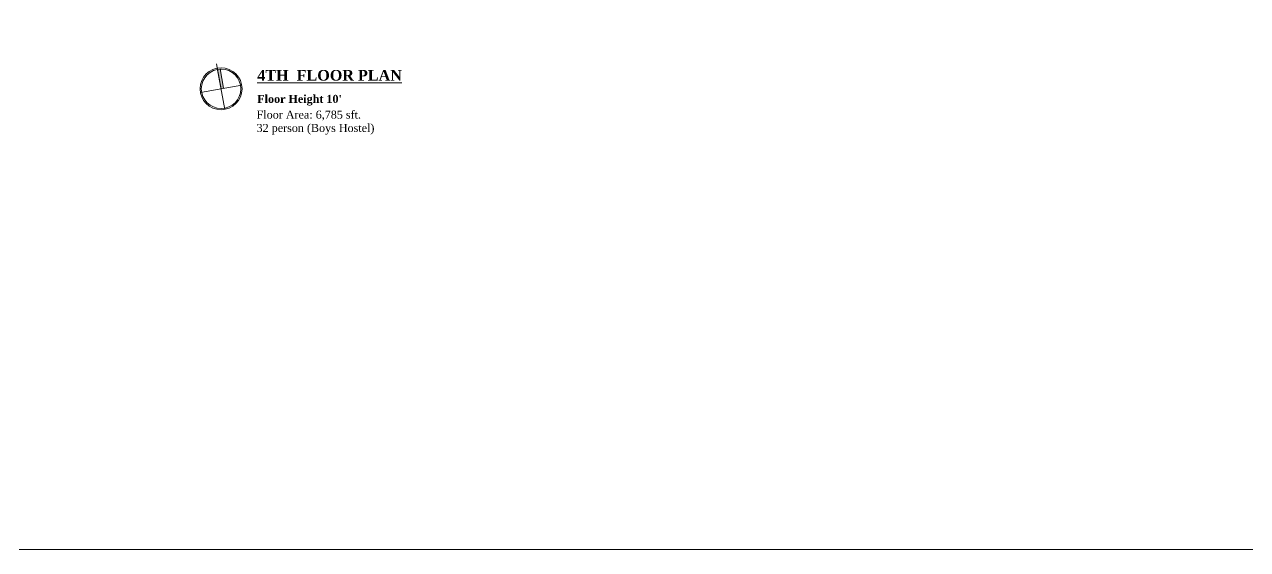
# Model space of a CAD drawing. Header units: feet. Extents: x 25261344 to 25389498, y 30010528 to 30074588.
# Drawn here: x 25363467 to 25365759, y 30071075 to 30072059 of the extents above; entities that cross this region are included whole.
import ezdxf

# ---------------------------------------------------------------- set-up
doc = ezdxf.new("R2010")
doc.units = ezdxf.units.FT
doc.header["$LTSCALE"] = 30
doc.header["$MEASUREMENT"] = 0
doc.layers.get('0').update_dxf_attribs({"lineweight": 5})
doc.layers.add('TITLE TEXT', color=7, linetype='Continuous', lineweight=18)
doc.styles.add('MtXpl_Times_New_Roma', font='timesbd.ttf')
doc.styles.get("Standard").update_dxf_attribs({"font": 'timesbd.ttf'})

msp = doc.modelspace()

# ---------------------------------------------------------------- hatches: boundary and pattern name
at = {"layer": 'TITLE TEXT'}
msp.add_hatch(color=256, dxfattribs=at).paths.add_polyline_path([(25363833.3, 30071975.6, 0.032487), (25363828.5, 30071975.1), (25363835.1, 30071938.7), (25363839.9, 30071939.6)])

# ---------------------------------------------------------------- linework, layer by layer
msp.add_lwpolyline([(25352085.2, 30073771.6), (25389498.3, 30073771.6), (25389498.3, 30071075.1), (25352085.2, 30071075.1)], close=True)
for p, q in [((25363835.1, 30071938.7), (25363826.6, 30071985.6)), ((25363842.2, 30071900.1), (25363828.1, 30071977.3)), ((25363839.9, 30071939.6), (25363833.3, 30071975.8)), ((25363796.5, 30071931.7), (25363873.8, 30071945.7))]:
    msp.add_line(p, q, dxfattribs=at)
for radius in [39.3, 37]:
    msp.add_circle((25363835.1, 30071938.7), radius, dxfattribs=at)

# ---------------------------------------------------------------- texts
at = {"layer": 'TITLE TEXT', "style": 'MtXpl_Times_New_Roma'}
for s, height, p in [('%%U4TH  FLOOR PLAN', 20, (25363903, 30071954)), ("Floor Height 10'", 15, (25363903, 30071912.3))]:
    msp.add_text(s, height=height, dxfattribs=at).set_placement(p)
at = {"layer": 'TITLE TEXT', "insert": (25363890.4, 30071897.8), "char_height": 15, "width": 323.372, "attachment_point": 1}
msp.add_mtext('{\\fTimes New Roman|b0|i0|c0|p18;  Floor Area: 6,785 sft.\\P  32 person (Boys Hostel)}', dxfattribs=at)

doc.saveas('drawing.dxf')
